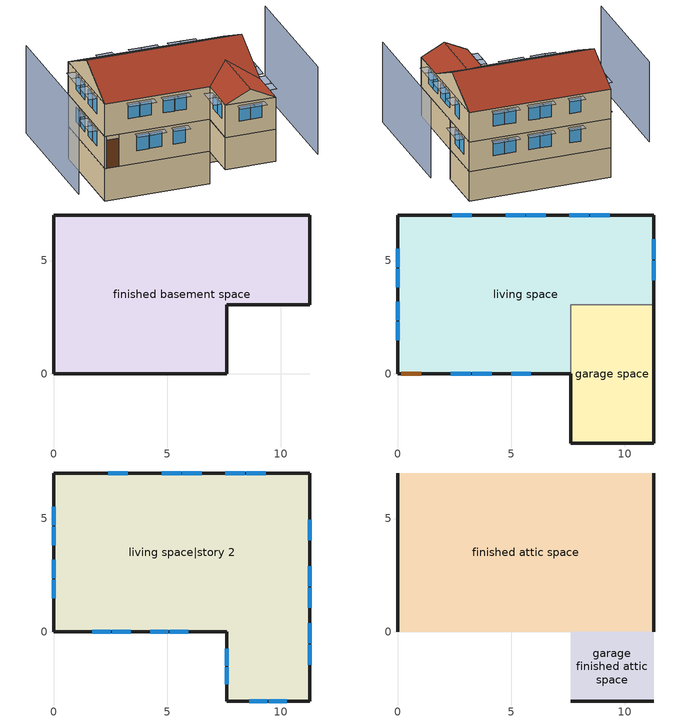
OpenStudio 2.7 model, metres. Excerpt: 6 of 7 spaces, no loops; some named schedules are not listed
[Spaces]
finished basement space
 floor foundation (FloorFndGrndFinB): 0,0 0,7.01 11.28,7.01 11.28,3.05 7.62,3.05 7.62,0 z-2.44
 wall foundation (WallFndGrndFinB): 0,7.01 0,0 7.62,0 7.62,3.05 11.28,3.05 11.28,7.01 0,7.01 z-2.44:0
garage space
 floor foundation (FloorFndGrndUnfinSlab): 7.62,-3.05 7.62,3.05 11.28,3.05 11.28,-3.05 z0
 wall outside (WallExtUninsUnfin): 7.62,0 7.62,-3.05 11.28,-3.05 11.28,3.05 z0:2.44
 wall to living space (WallIntFinInsUnfin Reversed): 11.28,3.05 7.62,3.05 7.62,0 z0:2.44
living space
 floor to finished basement space (FloorFinUninsFin): 0,0 0,7.01 11.28,7.01 11.28,3.05 7.62,3.05 7.62,0 z0
 wall outside (WallExtInsFin): 11.28,3.05 11.28,7.01 0,7.01 0,0 0.13,0 1.05,0 7.62,0 z0:2.44
 window (WindowConstruction): 2.34,0 3.21,0 / 3.27,0 4.14,0 / 5,0 5.86,0 / 9.35,7.01 8.49,7.01 / 8.43,7.01 7.57,7.01 / 6.53,7.01 5.67,7.01 / 5.61,7.01 4.75,7.01 / 3.25,7.01 2.39,7.01 z0.98:2.13; 0,5.52 0,4.7 / 0,4.64 0,3.83 / 0,3.18 0,2.37 / 0,2.31 0,1.49 z1.05:2.13; 11.28,4.12 11.28,5 / 11.28,5.06 11.28,5.94 z0.96:2.13
 door (Door): 0.15,0 1.02,0 z0:2.13
living space|story 2
 floor to garage space (FloorFinInsUnfin): 11.28,3.05 11.28,-3.05 7.62,-3.05 7.62,3.05 z2.44
 floor to living space (FloorFinUninsFin): 11.28,7.01 11.28,3.05 7.62,3.05 7.62,0 0,0 0,7.01 z2.44
 wall outside (WallExtInsFin): 0,7.01 0,0 7.62,0 7.62,-3.05 11.28,-3.05 11.28,7.01 0,7.01 z2.44:4.88
 window (WindowConstruction): 1.7,0 2.51,0 / 2.57,0 3.38,0 / 4.24,0 5.05,0 / 5.11,0 5.92,0 / 0,5.52 0,4.7 / 0,4.64 0,3.83 / 0,3.18 0,2.37 / 0,2.31 0,1.49 z3.49:4.57; 8.62,-3.05 9.42,-3.05 / 9.48,-3.05 10.27,-3.05 z3.51:4.57; 9.35,7.01 8.49,7.01 / 8.43,7.01 7.57,7.01 / 6.53,7.01 5.67,7.01 / 5.61,7.01 4.75,7.01 / 3.25,7.01 2.39,7.01 z3.42:4.57; 7.62,-0.73 7.62,-1.49 / 7.62,-1.55 7.62,-2.31 z3.56:4.57; 11.28,-1.45 11.28,-0.56 / 11.28,-0.5 11.28,0.38 / 11.28,1.07 11.28,1.95 / 11.28,2.01 11.28,2.9 / 11.28,4.05 11.28,4.94 z3.39:4.57
finished attic space
 floor to living space|story 2 (FloorFinUninsFin): 11.28,7.01 11.28,0 0,0 0,7.01 z4.88
 wall outside (WallExtInsFin): 0,3.51,6.63 0,7.01,4.88 0,0,4.88; 11.28,3.51,6.63 11.28,0,4.88 11.28,7.01,4.88
 roof outside (RoofFinInsExt): 0,3.51,6.63 11.28,3.51,6.63 11.28,7.01,4.88 0,7.01,4.88; 0,3.51,6.63 0,0,4.88 7.62,0,4.88 9.45,1.83,5.79 11.28,0,4.88 11.28,3.51,6.63
garage finished attic space
 floor to living space|story 2 (FloorFinUninsFin): 7.62,-3.05 7.62,0 11.28,0 11.28,-3.05 z4.88
 wall outside (WallExtInsFin): 7.62,-3.05,4.88 11.28,-3.05,4.88 9.45,-3.05,5.79
 roof outside (RoofFinInsExt): 7.62,0,4.88 7.62,-3.05,4.88 9.45,-3.05,5.79 9.45,1.83,5.79; 11.28,0,4.88 9.45,1.83,5.79 9.45,-3.05,5.79 11.28,-3.05,4.88
shading: -3.05,7.01 -3.05,-3.05 / 14.33,-3.05 14.33,7.01 z0:6.63; 4.29,0 3.12,0 3.12,-0.61 4.29,-0.61 z2.29; 3.36,0 2.19,0 2.19,-0.61 3.36,-0.61 z2.29; 11.28,5.09 11.28,3.9 11.89,3.9 11.89,5.09 z4.72; 6.02,0 4.84,0 4.84,-0.61 6.02,-0.61 z2.29; 5.2,0 4.09,0 4.09,-0.61 5.2,-0.61 z4.72; 3.53,0 2.42,0 2.42,-0.61 3.53,-0.61 z4.72; 2.66,0 1.55,0 1.55,-0.61 2.66,-0.61 z4.72; 6.07,0 4.96,0 4.96,-0.61 6.07,-0.61 z4.72; 0,3.68 0,4.8 -0.61,4.8 -0.61,3.68 z4.72; 0,3.68 0,4.8 -0.61,4.8 -0.61,3.68 z2.29; 8.34,7.01 9.5,7.01 9.5,7.62 8.34,7.62 z4.72; 9.57,-3.05 8.47,-3.05 8.47,-3.66 9.57,-3.66 z4.72; 10.43,-3.05 9.33,-3.05 9.33,-3.66 10.43,-3.66 z4.72; 8.34,7.01 9.5,7.01 9.5,7.62 8.34,7.62 z2.29; 7.41,7.01 8.58,7.01 8.58,7.62 7.41,7.62 z2.29; 7.62,-2.47 7.62,-1.4 7.01,-1.4 7.01,-2.47 z4.72; 5.52,7.01 6.68,7.01 6.68,7.62 5.52,7.62 z2.29; 11.28,2.1 11.28,0.91 11.89,0.91 11.89,2.1 z4.72; 4.59,7.01 5.76,7.01 5.76,7.62 4.59,7.62 z2.29; 2.24,7.01 3.4,7.01 3.4,7.62 2.24,7.62 z2.29; 7.41,7.01 8.58,7.01 8.58,7.62 7.41,7.62 z4.72; 5.52,7.01 6.68,7.01 6.68,7.62 5.52,7.62 z4.72; 4.59,7.01 5.76,7.01 5.76,7.62 4.59,7.62 z4.72; 11.28,0.53 11.28,-0.66 11.89,-0.66 11.89,0.53 z4.72; 2.24,7.01 3.4,7.01 3.4,7.62 2.24,7.62 z4.72; 0,4.55 0,5.67 -0.61,5.67 -0.61,4.55 z2.29; 0,2.21 0,3.33 -0.61,3.33 -0.61,2.21 z2.29; 0,1.34 0,2.46 -0.61,2.46 -0.61,1.34 z2.29; 7.62,-1.65 7.62,-0.58 7.01,-0.58 7.01,-1.65 z4.72; 0,4.55 0,5.67 -0.61,5.67 -0.61,4.55 z4.72; 0,2.21 0,3.33 -0.61,3.33 -0.61,2.21 z4.72; 0,1.34 0,2.46 -0.61,2.46 -0.61,1.34 z4.72; 11.28,5.15 11.28,3.97 11.89,3.97 11.89,5.15 z2.29; 11.28,6.09 11.28,4.91 11.89,4.91 11.89,6.09 z2.29; 11.28,-0.41 11.28,-1.6 11.89,-1.6 11.89,-0.41 z4.72; 11.28,3.05 11.28,1.86 11.89,1.86 11.89,3.05 z4.72
[Building]
Building 1: North Axis {deg}=22.5; Standards Number of Stories=4; Standards Number of Above Ground Stories=3; Standards Building Type=singlefamilydetached; Standards Number of Living Units=1
[Site]
Denver Intl Ap_CO_USA: Latitude {deg}=39.83; Longitude {deg}=-104.65; Time Zone {hr}=-7; Elevation {m}=1650; Terrain=Suburbs
[ClimateZones]
Climate Zone Institution Name 2=Building America; Climate Zone Document Year 2=0; Climate Zone Value 2=Cold
[Site:WaterMainsTemperature]
Calculation Method=Correlation; Annual Average Outdoor Air Temperature {C}=10.8753; Maximum Difference In Monthly Average Outdoor Air Temperatures {deltaC}=23.1524
[Site:GroundTemperature:Deep]
10.8753, 10.8753, 10.8753, 10.8753, 10.8753, 10.8753, 10.8753, 10.8753, 10.8753, 10.8753, 10.8753, 10.8753
[Material] Roughness=Rough
Name | Thickness {m} | Conductivity {W/m-K} | Density {kg/m3} | Specific Heat {J/kg-K} | Thermal Absorptance | Solar Absorptance | Visible Absorptance
EMPD dummy | 0.001 | 0.1 | 100 | 100 | 0.9 | 0.5 | 0.1
Asphalt Shingles, Medium | 0.009525 | 0.162714 | 1121.4 | 1465.45 | 0.91 | 0.85 | 0.85
RoofSheathing | 0.01905 | 0.115458 | 512.64 | 1214.23
RoofIns | 0.23495 | 0.0475588 | 78.34581 | 1123.46
Drywall 0.5 in. | 0.0127 | 0.160291 | 801 | 837.4 | 0.9 | 0.5 | 0.1
FoundationExtVertIns | 0.051816 | 0.029427 | 32.04 | 1214.23
Concrete 8.0 in.; FootingMaterial | 0.2032 | 1.31141 | 2242.8 | 837.4 | 0.9
Concrete 4.0 in. | 0.1016 | 1.31141 | 2242.8 | 837.4 | 0.9
EMPD residential drywall wall | 0.001 | 0.1 | 800 | 100 | 0.9 | 0.5 | 0.1
FloorIns | 0.1397 | 0.0489548 | 106.365 | 1151.69
Wood Floor | 0.015875 | 0.115458 | 544.68 | 1214.23
Floor Covering | 0.0127 | 0.0433444 | 54.468 | 1339.84 | 0.9 | 0.9
FloorFinStudAndAirFloor | 0.1397 | 0.557395 | 67.691 | 1210.98
EMPD residential carpet | 0.001 | 0.1 | 220 | 100 | 0.9 | 0.5 | 0.1
Vinyl, Light | 0.009525 | 0.089435 | 177.822 | 1046.75 | 0.9 | 0.3 | 0.3
WallSheathing | 0.0127 | 0.115458 | 512.64 | 1214.23
WallStudAndCavity | 0.0889 | 0.054245 | 162.403 | 1178.92
WallStudAndCavity 1 | 0.0889 | 0.0548529 | 162.403 | 1178.92
WallStudAndCavity 2 | 0.0889 | 0.393744 | 83.0341 | 1211.67
WallStudAndCavity 3 | 0.0889 | 0.397942 | 83.0341 | 1211.67
residential furniture material garage space | 0.1524 | 0.115458 | 640.8 | 1214.23 | 0.9 | 0.6 | 0.1
EMPD residential wood trim | 0.001 | 0.1 | 512 | 100 | 0.9 | 0.5 | 0.1
EMPD residential furniture | 0.001 | 0.1 | 500 | 100 | 0.9 | 0.5 | 0.1
DoorMaterial | 0.04445 | 0.0612267 | 512.64 | 1214.23
[MaterialProperty:MoisturePenetrationDepth:Settings]
Name | Material | Water Vapor Diffusion Resistance Factor | Moisture Equation Coefficient a | Moisture Equation Coefficient b | Moisture Equation Coefficient c | Moisture Equation Coefficient d | Surface Layer Penetration Depth {m} | Deep Layer Penetration Depth {m} | Coating Layer Thickness {m} | Coating Layer Water Vapor Diffusion Resistance Factor
 | EMPD dummy | 500 | 0.0069 | 0.9066 | 0.0404 | 22.1121 | 0.1 | 0 | 0 | 0
 | EMPD residential drywall wall | 9.14 | 0.0069 | 0.9066 | 0.0404 | 22.1121 | 0.01886 | 0.08642 | 0.005 | 140
 | EMPD residential carpet | 0.5 | 0.019 | 1 | 0 | 1 | 0.0341 | 0.156 | 0 | 0
 | EMPD residential wood trim | 320 | 0.15 | 8.51 | 0.167 | 0.965 | 0.00079 | 0.0036 | 0.005 | 140
 | EMPD residential furniture | 6 | 0.02 | 1 | 0 | 1 |  |  | 0 | 0
[Construction]
EMPD dummy; EMPD dummy 1: EMPD dummy
RoofFinInsExt: Asphalt Shingles, Medium, RoofSheathing, RoofIns, Drywall 0.5 in.
WallFndGrndFinB: Concrete 8.0 in., Drywall 0.5 in.
FloorFndGrndFinB; FloorFndGrndUnfinSlab: Concrete 4.0 in.
FootingConstruction: FootingMaterial
FloorFinInsUnfin: FloorIns, RoofSheathing, Wood Floor, Floor Covering
FloorFinUninsFin: Drywall 0.5 in., FloorFinStudAndAirFloor, RoofSheathing, Wood Floor, Floor Covering
EMPD residential drywall roofceiling; EMPD residential drywall wall 1: EMPD residential drywall wall
EMPD residential carpet: EMPD residential carpet
WallExtInsFin: Vinyl, Light, WallSheathing, WallStudAndCavity, Drywall 0.5 in.
WallIntFinInsUnfin Reversed: WallStudAndCavity 1, WallSheathing
WallExtUninsUnfin: Vinyl, Light, WallSheathing, WallStudAndCavity 2
WallIntFinUninsFin: WallStudAndCavity 3, Drywall 0.5 in.
residential furniture construction garage space; residential furniture construction living space; residential furniture construction living space|story 2; residential furniture construction finished attic space; residential furniture construction finished basement space; residential furniture construction garage finished attic space: residential furniture material garage space
EMPD residential wood trim: EMPD residential wood trim
EMPD residential furniture: EMPD residential furniture
WindowConstruction: WindowMaterial
Door: DoorMaterial
[WindowMaterial:Shade]
CoolingShade: Solar Transmittance=0.999; Solar Reflectance=0.00099; Visible Transmittance=0.999; Visible Reflectance=0.00099; Thermal Hemispherical Emissivity=1e-005; Thermal Transmittance=0.999; Thickness {m}=0.0001; Conductivity {W/m-K}=10000; Shade to Glass Distance {m}=0.001; Top Opening Multiplier=0; Bottom Opening Multiplier=0; Left-Side Opening Multiplier=0; Right-Side Opening Multiplier=0; Airflow Permeability=0
[WindowMaterial:SimpleGlazingSystem]
WindowMaterial: U-Factor {W/m2-K}=2.10086; Solar Heat Gain Coefficient=0.21
[ThermalZone] Use Ideal Air Loads=No
living zone: Thermostat=living zone temperature setpoint
garage zone: 
finished basement zone: Thermostat=finished basement zone temperature setpoint
res ds_1 ret air zone: Volume {m3}=6.86783
[Space]
Name | Space Type | Thermal Zone | Building Unit
garage space | Space Type 1 | garage zone
living space; living space|story 2; finished attic space; garage finished attic space | Space Type 2 | living zone | unit 1
finished basement space | Space Type 3 | finished basement zone | unit 1
res ds_1 ret air space |  | res ds_1 ret air zone
[SpaceType]
Name | Standards Space Type
Space Type 1 | garage
Space Type 2 | living
Space Type 3 | finished basement
[BuildingUnit]
unit 1: Building Unit Type=Residential
[People:Definition] Number of People Calculation Method=People; Fraction Radiant=0.319734; Sensible Heat Fraction=0.573; Carbon Dioxide Generation Rate {m3/s-W}=0; Enable ASHRAE 55 Comfort Warnings=No; Mean Radiant Temperature Calculation Type=ZoneAveraged
Name | Number of People {people}
residential occupants|living space; residential occupants|finished basement space | 0.566933
residential occupants|finished attic space | 0.66
residential occupants|garage finished attic space | 0.093067
residential occupants|living space|story 2 | 0.753067
[People] Number of People Schedule=residential occupants schedule; Activity Level Schedule=Schedule Ruleset 1; Multiplier=1
Name | People Definition | Space or SpaceType
residential occupants|living space | residential occupants|living space | living space
residential occupants|finished attic space | residential occupants|finished attic space | finished attic space
residential occupants|garage finished attic space | residential occupants|garage finished attic space | garage finished attic space
residential occupants|finished basement space | residential occupants|finished basement space | finished basement space
residential occupants|living space|story 2 | residential occupants|living space|story 2 | living space|story 2
[InternalMass:Definition] Design Level Calculation Method=SurfaceArea
Name | Construction | Surface Area {m2}
EMPD dummy garage space | EMPD dummy | 22.2967
EMPD residential drywall roofceiling living space; EMPD residential drywall roofceiling finished basement space | EMPD residential drywall roofceiling | 135.824
EMPD residential drywall roofceiling living space|story 2 | EMPD residential drywall roofceiling | 180.418
EMPD residential drywall roofceiling finished attic space | EMPD residential drywall roofceiling | 163.714
EMPD residential drywall roofceiling garage finished attic space | EMPD residential drywall roofceiling | 27.3519
EMPD residential carpet living space; EMPD residential carpet finished basement space | EMPD residential carpet | 54.3297
EMPD residential carpet living space|story 2 | EMPD residential carpet | 72.1671
EMPD residential carpet finished attic space | EMPD residential carpet | 63.2484
EMPD residential carpet garage finished attic space | EMPD residential carpet | 8.91869
residential partition wall mass living space; residential partition wall mass finished basement space | WallIntFinUninsFin | 67.9121
residential partition wall mass living space|story 2 | WallIntFinUninsFin | 90.2089
residential partition wall mass finished attic space | WallIntFinUninsFin | 79.0605
residential partition wall mass garage finished attic space | WallIntFinUninsFin | 11.1484
residential furniture mass garage space | residential furniture construction garage space | 2.22967
residential furniture mass living space | residential furniture construction living space | 27.1648
residential furniture mass living space|story 2 | residential furniture construction living space|story 2 | 36.0835
residential furniture mass finished attic space | residential furniture construction finished attic space | 31.6242
residential furniture mass finished basement space | residential furniture construction finished basement space | 27.1648
residential furniture mass garage finished attic space | residential furniture construction garage finished attic space | 4.45935
EMPD residential drywall wall living space | EMPD residential drywall wall 1 | 140.748
EMPD residential drywall wall living space|story 2 | EMPD residential drywall wall 1 | 194.26
EMPD residential drywall wall finished attic space | EMPD residential drywall wall 1 | 91.3469
EMPD residential drywall wall finished basement space | EMPD residential drywall wall 1 | 157.099
EMPD residential drywall wall garage finished attic space | EMPD residential drywall wall 1 | 12.8206
EMPD residential wood trim living space; EMPD residential wood trim finished basement space | EMPD residential wood trim | 21.0528
EMPD residential wood trim living space|story 2 | EMPD residential wood trim | 27.9647
EMPD residential wood trim finished attic space | EMPD residential wood trim | 24.5088
EMPD residential wood trim garage finished attic space | EMPD residential wood trim | 3.45599
EMPD residential furniture living space; EMPD residential furniture finished basement space | EMPD residential furniture | 50.9341
EMPD residential furniture living space|story 2 | EMPD residential furniture | 67.6566
EMPD residential furniture finished attic space | EMPD residential furniture | 59.2954
EMPD residential furniture garage finished attic space | EMPD residential furniture | 8.36127
EMPD dummy res ds_1 ret air space | EMPD dummy 1 | 1
[InternalMass] Multiplier=1
Name | Internal Mass Definition | Space or SpaceType
EMPD dummy garage space | EMPD dummy garage space | garage space
EMPD residential drywall roofceiling living space | EMPD residential drywall roofceiling living space | living space
EMPD residential drywall roofceiling living space|story 2 | EMPD residential drywall roofceiling living space|story 2 | living space|story 2
EMPD residential drywall roofceiling finished attic space | EMPD residential drywall roofceiling finished attic space | finished attic space
EMPD residential drywall roofceiling finished basement space | EMPD residential drywall roofceiling finished basement space | finished basement space
EMPD residential drywall roofceiling garage finished attic space | EMPD residential drywall roofceiling garage finished attic space | garage finished attic space
EMPD residential carpet living space | EMPD residential carpet living space | living space
EMPD residential carpet living space|story 2 | EMPD residential carpet living space|story 2 | living space|story 2
EMPD residential carpet finished attic space | EMPD residential carpet finished attic space | finished attic space
EMPD residential carpet finished basement space | EMPD residential carpet finished basement space | finished basement space
EMPD residential carpet garage finished attic space | EMPD residential carpet garage finished attic space | garage finished attic space
residential partition wall mass living space | residential partition wall mass living space | living space
residential partition wall mass living space|story 2 | residential partition wall mass living space|story 2 | living space|story 2
residential partition wall mass finished attic space | residential partition wall mass finished attic space | finished attic space
residential partition wall mass finished basement space | residential partition wall mass finished basement space | finished basement space
residential partition wall mass garage finished attic space | residential partition wall mass garage finished attic space | garage finished attic space
residential furniture mass garage space | residential furniture mass garage space | garage space
residential furniture mass living space | residential furniture mass living space | living space
residential furniture mass living space|story 2 | residential furniture mass living space|story 2 | living space|story 2
residential furniture mass finished attic space | residential furniture mass finished attic space | finished attic space
residential furniture mass finished basement space | residential furniture mass finished basement space | finished basement space
residential furniture mass garage finished attic space | residential furniture mass garage finished attic space | garage finished attic space
EMPD residential drywall wall living space | EMPD residential drywall wall living space | living space
EMPD residential drywall wall living space|story 2 | EMPD residential drywall wall living space|story 2 | living space|story 2
EMPD residential drywall wall finished attic space | EMPD residential drywall wall finished attic space | finished attic space
EMPD residential drywall wall finished basement space | EMPD residential drywall wall finished basement space | finished basement space
EMPD residential drywall wall garage finished attic space | EMPD residential drywall wall garage finished attic space | garage finished attic space
EMPD residential wood trim living space | EMPD residential wood trim living space | living space
EMPD residential wood trim living space|story 2 | EMPD residential wood trim living space|story 2 | living space|story 2
EMPD residential wood trim finished attic space | EMPD residential wood trim finished attic space | finished attic space
EMPD residential wood trim finished basement space | EMPD residential wood trim finished basement space | finished basement space
EMPD residential wood trim garage finished attic space | EMPD residential wood trim garage finished attic space | garage finished attic space
EMPD residential furniture living space | EMPD residential furniture living space | living space
EMPD residential furniture living space|story 2 | EMPD residential furniture living space|story 2 | living space|story 2
EMPD residential furniture finished attic space | EMPD residential furniture finished attic space | finished attic space
EMPD residential furniture finished basement space | EMPD residential furniture finished basement space | finished basement space
EMPD residential furniture garage finished attic space | EMPD residential furniture garage finished attic space | garage finished attic space
EMPD dummy res ds_1 ret air space | EMPD dummy res ds_1 ret air space | res ds_1 ret air space
[Foundation:Kiva] Wall Height Above Grade {m}=0.2032; Wall Depth Below Slab {m}=0.2032
Name | Exterior Vertical Insulation Material | Exterior Vertical Insulation Depth {m} | Footing Wall Construction
Foundation Kiva 1 | FoundationExtVertIns | 2.4384
Foundation Kiva 2 |  |  | FootingConstruction
[Foundation:Kiva:Settings]
Soil Conductivity {W/m-K}=1.731; Soil Density {kg/m3}=1842.3; Soil Specific Heat {J/kg-K}=418.7; Ground Solar Absorptivity=0.9; Ground Thermal Absorptivity=0.9; Ground Surface Roughness {m}=0.03; Far-Field Width {m}=40; Deep-Ground Boundary Condition=ZeroFlux; Deep-Ground Depth {m}=40; Minimum Cell Dimension {m}=0.02; Maximum Cell Growth Coefficient=1.5; Simulation Timestep=Hourly
[SurfaceProperty:ExposedFoundationPerimeter] Exposed Perimeter Calculation Method=TotalExposedPerimeter
Name | Total Exposed Perimeter {m}
Surface 28 | 29.8704
Surface 1 | 12.8016
[ShadingControl]
WindowShadingControl: Shading Type=InteriorShade; Shading Device Material=CoolingShade; Shading Control Type=OnIfScheduleAllows; Schedule=Window shading schedule; Shading Control Is Scheduled=Yes
[WaterUse:Equipment:Definition]
Name | Peak Flow Rate {m3/s} | Target Temperature Schedule
residential shower | 0.000274695 | residential shower temperature schedule
residential sink | 0.000212399 | residential sink temperature schedule
residential bath | 0.000429619 | residential bath temperature schedule
residential shower dist=0.0 | 0 | residential shower temperature schedule
residential sink dist=0.0 | 0 | residential sink temperature schedule
residential bath dist=0.0 | 0 | residential bath temperature schedule
residential dishwasher | 6.66818e-05 | residential dishwasher temperature schedule
residential clothes washer | 0.000697118 | residential clothes washer temperature schedule
[WaterUse:Equipment] Space=living space
Name | Water Use Equipment Definition | Flow Rate Fraction Schedule
residential shower | residential shower | residential shower schedule
residential sink | residential sink | residential sink schedule
residential bath | residential bath | residential bath schedule
residential shower dist=0.0 | residential shower dist=0.0 | residential shower schedule
residential sink dist=0.0 | residential sink dist=0.0 | residential sink schedule
residential bath dist=0.0 | residential bath dist=0.0 | residential bath schedule
residential dishwasher | residential dishwasher | residential dishwasher schedule
residential clothes washer | residential clothes washer | residential clothes washer schedule
[OtherEquipment:Definition] Design Level Calculation Method=EquipmentLevel
Name | Design Level {W} | Fraction Latent | Fraction Radiant | Fraction Lost
residential shower | 7899.46 | 0.487197 | 0 | 0
residential sink | 2132.88 | 0.312222 | 0 | 0
residential bath | 6337.27 | 0 | 0 | 0
residential hot water distribution | 99.0622 | 0 | 0 | 0
residential range gas | 375.952 | 0.2 | 0.18 | 0.5
residential clothes dryer gas | 195712 | 0.05 | 0.06 | 0.85
res ds_1 sup s lk to lv equip; res ds_1 sup lat lk to lv equip; res ds_1 sup d cn to lv equip; res ds_1 sup d cn to ah equip; res ds_1 ret d cn to pl equip; res ds_1 ret d cn to ah equip; res ds_1 sup s lk to ah equip; res ds_1 sup lat lk to ah equip; res ds_1 ret s lk equip; res ds_1 ret lat lk equip | 0
[OtherEquipment]
Name | Other Equipment Definition | Space or SpaceType | Schedule | Fuel Type
residential shower | residential shower | living space | residential shower schedule
residential sink | residential sink | living space | residential sink schedule
residential bath | residential bath | living space | residential bath schedule
residential hot water distribution | residential hot water distribution | living space | residential hot water distribution schedule
residential range gas | residential range gas | living space | residential range gas|false schedule | NaturalGas
residential clothes dryer gas | residential clothes dryer gas | living space | residential clothes dryer gas schedule | NaturalGas
res ds_1 sup s lk to lv equip | res ds_1 sup s lk to lv equip | living space | Always On Discrete | None
res ds_1 sup lat lk to lv equip | res ds_1 sup lat lk to lv equip | living space | Always On Discrete | None
res ds_1 sup d cn to lv equip | res ds_1 sup d cn to lv equip | living space | Always On Discrete | None
res ds_1 sup d cn to ah equip | res ds_1 sup d cn to ah equip | garage space | Always On Discrete | None
res ds_1 ret d cn to pl equip | res ds_1 ret d cn to pl equip | res ds_1 ret air space | Always On Discrete | None
res ds_1 ret d cn to ah equip | res ds_1 ret d cn to ah equip | garage space | Always On Discrete | None
res ds_1 sup s lk to ah equip | res ds_1 sup s lk to ah equip | garage space | Always On Discrete | None
res ds_1 sup lat lk to ah equip | res ds_1 sup lat lk to ah equip | garage space | Always On Discrete | None
res ds_1 ret s lk equip | res ds_1 ret s lk equip | res ds_1 ret air space | Always On Discrete | None
res ds_1 ret lat lk equip | res ds_1 ret lat lk equip | res ds_1 ret air space | Always On Discrete | None
[ThermostatSetpoint:DualSetpoint] Heating Setpoint Temperature Schedule=residential heating setpoint; Cooling Setpoint Temperature Schedule=residential cooling setpoint
living zone temperature setpoint; finished basement zone temperature setpoint
[ElectricEquipment:Definition] Design Level Calculation Method=EquipmentLevel
Name | Design Level {W} | Fraction Latent | Fraction Radiant | Fraction Lost
residential ceiling fan non benchmark equip | 0 | 0 | 0.558 | 0.07
residential ceiling fan benchmark|living space; residential ceiling fan benchmark|finished basement space | 11.2499 | 0 | 0.558 | 0.07
residential ceiling fan benchmark|finished attic space | 13.0966 | 0 | 0.558 | 0.07
residential ceiling fan benchmark|garage finished attic space | 1.84676 | 0 | 0.558 | 0.07
residential ceiling fan benchmark|living space|story 2 | 14.9434 | 0 | 0.558 | 0.07
residential refrigerator | 65.0889 | 0 | 0 | 0
residential range electric | 35.9069 | 0.3 | 0.24 | 0.3
residential dishwasher | 8743.86 | 0.15 | 0.36 | 0.25
residential clothes washer | 7800.9 | 0 | 0.48 | 0.2
residential clothes dryer electric | 14731 | 0 | 0.6 | 0
residential misc plug loads|living space; residential misc plug loads|finished basement space | 101.875 | 0.021 | 0.558 | 0.049
residential misc plug loads|finished attic space | 118.599 | 0.021 | 0.558 | 0.049
residential misc plug loads|garage finished attic space | 16.7237 | 0.021 | 0.558 | 0.049
residential misc plug loads|living space|story 2 | 135.323 | 0.021 | 0.558 | 0.049
res infil_1 house fan; res infil_1 range fan; res infil_1 bath fan | 0 | 0 | 0 | 1
[ElectricEquipment]
Name | Electric Equipment Definition | Space or SpaceType | Schedule
residential ceiling fan non benchmark equip | residential ceiling fan non benchmark equip | living space | residential ceiling fan master
residential ceiling fan benchmark|living space | residential ceiling fan benchmark|living space | living space | residential ceiling fan benchmark|living space schedule
residential ceiling fan benchmark|finished attic space | residential ceiling fan benchmark|finished attic space | finished attic space | residential ceiling fan benchmark|living space schedule
residential ceiling fan benchmark|garage finished attic space | residential ceiling fan benchmark|garage finished attic space | garage finished attic space | residential ceiling fan benchmark|living space schedule
residential ceiling fan benchmark|finished basement space | residential ceiling fan benchmark|finished basement space | finished basement space | residential ceiling fan benchmark|living space schedule
residential ceiling fan benchmark|living space|story 2 | residential ceiling fan benchmark|living space|story 2 | living space|story 2 | residential ceiling fan benchmark|living space schedule
residential refrigerator | residential refrigerator | living space | residential refrigerator schedule
residential range electric | residential range electric | living space | residential range gas|false schedule
residential dishwasher | residential dishwasher | living space | residential dishwasher schedule
residential clothes washer | residential clothes washer | living space | residential clothes washer schedule
residential clothes dryer electric | residential clothes dryer electric | living space | residential clothes dryer gas schedule
residential misc plug loads|living space | residential misc plug loads|living space | living space | residential misc plug loads schedule
residential misc plug loads|finished attic space | residential misc plug loads|finished attic space | finished attic space | residential misc plug loads schedule
residential misc plug loads|garage finished attic space | residential misc plug loads|garage finished attic space | garage finished attic space | residential misc plug loads schedule
residential misc plug loads|finished basement space | residential misc plug loads|finished basement space | finished basement space | residential misc plug loads schedule
residential misc plug loads|living space|story 2 | residential misc plug loads|living space|story 2 | living space|story 2 | residential misc plug loads schedule
res infil_1 house fan | res infil_1 house fan | living space | Always On Discrete
res infil_1 range fan | res infil_1 range fan | living space | Always On Discrete
res infil_1 bath fan | res infil_1 bath fan | living space | Always On Discrete
[Lights:Definition] Design Level Calculation Method=LightingLevel; Fraction Radiant=0.6; Fraction Visible=0.2; Return Air Fraction=0
Name | Lighting Level {W}
residential lighting living space; residential lighting finished basement space | 140.96
residential lighting finished attic space | 164.1
residential lighting garage finished attic space | 23.1398
residential lighting living space|story 2 | 187.24
residential lighting garage space | 8.19381
[Lights] Schedule=residential lighting schedule; Fraction Replaceable=1
Name | Lights Definition | Space or SpaceType
residential lighting living space | residential lighting living space | living space
residential lighting finished attic space | residential lighting finished attic space | finished attic space
residential lighting garage finished attic space | residential lighting garage finished attic space | garage finished attic space
residential lighting finished basement space | residential lighting finished basement space | finished basement space
residential lighting living space|story 2 | residential lighting living space|story 2 | living space|story 2
residential lighting garage space | residential lighting garage space | garage space
[Exterior:Lights:Definition]
residential lighting exterior: Design Level {W}=148.688
[Exterior:Lights]
residential lighting exterior: Exterior Lights Definition=residential lighting exterior; Schedule=residential lighting schedule
[SpaceInfiltration:EffectiveLeakageArea]
res infil|garage space: Space or SpaceType=garage space; Schedule=Always On Discrete; Effective Air Leakage Area {cm2}=75.4291; Stack Coefficient=0.000129067; Wind Coefficient=4.38083e-05
[SpaceInfiltration:DesignFlowRate] Space or SpaceType=living space; Schedule=Always On Discrete; Design Flow Rate Calculation Method=Flow/Space; Design Flow Rate {m3/s}=0
res nv_1 flow; res infil_1 flow
[ZoneMixing] Schedule=Always On Continuous; Design Flow Rate Calculation Method=Flow/Zone; Design Flow Rate {m3/s}=0
Name | Zone | Source Zone
res ds_1 ah to liv mix | living zone | garage zone
res ds_1 liv to ah mix | garage zone | living zone
[Schedule:Ruleset]
Name | Default Day Schedule
residential occupants schedule | Schedule Day 1
Schedule Ruleset 1 | Schedule Day 2
Window shading schedule | Schedule Day 3
residential shower schedule | Schedule Day 4
residential sink schedule | Schedule Day 5
residential bath schedule | Schedule Day 6
residential hot water distribution schedule | Schedule Day 7
residential heating setpoint | Schedule Day 9
residential cooling setpoint | Schedule Day 10
residential ceiling fan benchmark|living space schedule | Schedule Day 13
residential refrigerator schedule | Schedule Day 14
residential range gas|false schedule | Schedule Day 15
residential dishwasher schedule | Schedule Day 16
residential clothes washer schedule | Schedule Day 17
residential clothes dryer gas schedule | Schedule Day 18
residential lighting schedule | Schedule Day 19
residential misc plug loads schedule | Schedule Day 20
[Schedule:Day]
Schedule Day 1; Schedule Day 3; Schedule Day 4; Schedule Day 5; Schedule Day 6; Schedule Day 7: 24, 0, 0
Schedule Day 2: 24, 0, 112.539
[Schedule:Rule] Apply Sunday=Yes; Apply Monday=Yes; Apply Tuesday=Yes; Apply Wednesday=Yes; Apply Thursday=Yes; Apply Friday=Yes; Apply Saturday=Yes
Name | Schedule Ruleset | Rule Order | Day Schedule | Date Specification Type | Start Month | Start Day | End Month | End Day | Specific Month 1 | Specific Day 1 | Specific Month 2 | Specific Day 2 | Specific Month 3 | Specific Day 3 | Specific Month 4 | Specific Day 4 | Specific Month 5 | Specific Day 5 | Specific Month 6 | Specific Day 6 | Specific Month 7 | Specific Day 7 | Specific Month 8 | Specific Day 8 | Specific Month 9 | Specific Day 9 | Specific Month 10 | Specific Day 10 | Specific Month 11 | Specific Day 11 | Specific Month 12 | Specific Day 12 | Specific Month 13 | Specific Day 13 | Specific Month 14 | Specific Day 14 | Specific Month 15 | Specific Day 15 | Specific Month 16 | Specific Day 16 | Specific Month 17 | Specific Day 17 | Specific Month 18 | Specific Day 18 | Specific Month 19 | Specific Day 19 | Specific Month 20 | Specific Day 20 | Specific Month 21 | Specific Day 21 | Specific Month 22 | Specific Day 22 | Specific Month 23 | Specific Day 23 | Specific Month 24 | Specific Day 24 | Specific Month 25 | Specific Day 25 | Specific Month 26 | Specific Day 26 | Specific Month 27 | Specific Day 27 | Specific Month 28 | Specific Day 28 | Specific Month 29 | Specific Day 29 | Specific Month 30 | Specific Day 30 | Specific Month 31 | Specific Day 31 | Specific Month 32 | Specific Day 32 | Specific Month 33 | Specific Day 33 | Specific Month 34 | Specific Day 34 | Specific Month 35 | Specific Day 35 | Specific Month 36 | Specific Day 36 | Specific Month 37 | Specific Day 37 | Specific Month 38 | Specific Day 38 | Specific Month 39 | Specific Day 39 | Specific Month 40 | Specific Day 40 | Specific Month 41 | Specific Day 41 | Specific Month 42 | Specific Day 42 | Specific Month 43 | Specific Day 43 | Specific Month 44 | Specific Day 44 | Specific Month 45 | Specific Day 45 | Specific Month 46 | Specific Day 46 | Specific Month 47 | Specific Day 47 | Specific Month 48 | Specific Day 48 | Specific Month 49 | Specific Day 49 | Specific Month 50 | Specific Day 50 | Specific Month 51 | Specific Day 51 | Specific Month 52 | Specific Day 52 | Specific Month 53 | Specific Day 53
residential occupants schedule allday ruleset1 | residential occupants schedule | 11 | residential occupants schedule allday1 | DateRange | 1 | 1 | 1 | 31
residential occupants schedule allday ruleset2 | residential occupants schedule | 10 | residential occupants schedule allday2 | DateRange | 2 | 1 | 2 | 28
residential occupants schedule allday ruleset3 | residential occupants schedule | 9 | residential occupants schedule allday3 | DateRange | 3 | 1 | 3 | 31
residential occupants schedule allday ruleset4 | residential occupants schedule | 8 | residential occupants schedule allday4 | DateRange | 4 | 1 | 4 | 30
residential occupants schedule allday ruleset5 | residential occupants schedule | 7 | residential occupants schedule allday5 | DateRange | 5 | 1 | 5 | 31
residential occupants schedule allday ruleset6 | residential occupants schedule | 6 | residential occupants schedule allday6 | DateRange | 6 | 1 | 6 | 30
residential occupants schedule allday ruleset7 | residential occupants schedule | 5 | residential occupants schedule allday7 | DateRange | 7 | 1 | 7 | 31
residential occupants schedule allday ruleset8 | residential occupants schedule | 4 | residential occupants schedule allday8 | DateRange | 8 | 1 | 8 | 31
residential occupants schedule allday ruleset9 | residential occupants schedule | 3 | residential occupants schedule allday9 | DateRange | 9 | 1 | 9 | 30
residential occupants schedule allday ruleset10 | residential occupants schedule | 2 | residential occupants schedule allday10 | DateRange | 10 | 1 | 10 | 31
residential occupants schedule allday ruleset11 | residential occupants schedule | 1 | residential occupants schedule allday11 | DateRange | 11 | 1 | 11 | 30
residential occupants schedule allday ruleset12 | residential occupants schedule | 0 | residential occupants schedule allday12 | DateRange | 12 | 1 | 12 | 31
Window shading schedule allday ruleset1 | Window shading schedule | 11 | Window shading schedule allday1 | DateRange | 1 | 1 | 1 | 31
Window shading schedule allday ruleset2 | Window shading schedule | 10 | Window shading schedule allday2 | DateRange | 2 | 1 | 2 | 28
Window shading schedule allday ruleset3 | Window shading schedule | 9 | Window shading schedule allday3 | DateRange | 3 | 1 | 3 | 31
Window shading schedule allday ruleset4 | Window shading schedule | 8 | Window shading schedule allday4 | DateRange | 4 | 1 | 4 | 30
Window shading schedule allday ruleset5 | Window shading schedule | 7 | Window shading schedule allday5 | DateRange | 5 | 1 | 5 | 31
Window shading schedule allday ruleset6 | Window shading schedule | 6 | Window shading schedule allday6 | DateRange | 6 | 1 | 6 | 30
Window shading schedule allday ruleset7 | Window shading schedule | 5 | Window shading schedule allday7 | DateRange | 7 | 1 | 7 | 31
Window shading schedule allday ruleset8 | Window shading schedule | 4 | Window shading schedule allday8 | DateRange | 8 | 1 | 8 | 31
Window shading schedule allday ruleset9 | Window shading schedule | 3 | Window shading schedule allday9 | DateRange | 9 | 1 | 9 | 30
Window shading schedule allday ruleset10 | Window shading schedule | 2 | Window shading schedule allday10 | DateRange | 10 | 1 | 10 | 31
Window shading schedule allday ruleset11 | Window shading schedule | 1 | Window shading schedule allday11 | DateRange | 11 | 1 | 11 | 30
Window shading schedule allday ruleset12 | Window shading schedule | 0 | Window shading schedule allday12 | DateRange | 12 | 1 | 12 | 31
residential shower schedule allday ruleset1 | residential shower schedule | 6 | residential shower schedule allday1 | SpecificDates |  |  |  |  | 1 | 1 | 1 | 8 | 1 | 15 | 1 | 22 | 1 | 29 | 2 | 5 | 2 | 12 | 2 | 19 | 2 | 26 | 3 | 5 | 3 | 12 | 3 | 19 | 3 | 26 | 4 | 2 | 4 | 9 | 4 | 16 | 4 | 23 | 4 | 30 | 5 | 7 | 5 | 14 | 5 | 21 | 5 | 28 | 6 | 4 | 6 | 11 | 6 | 18 | 6 | 25 | 7 | 2 | 7 | 9 | 7 | 16 | 7 | 23 | 7 | 30 | 8 | 6 | 8 | 13 | 8 | 20 | 8 | 27 | 9 | 3 | 9 | 10 | 9 | 17 | 9 | 24 | 10 | 1 | 10 | 8 | 10 | 15 | 10 | 22 | 10 | 29 | 11 | 5 | 11 | 12 | 11 | 19 | 11 | 26 | 12 | 3 | 12 | 10 | 12 | 17 | 12 | 24 | 12 | 31
residential shower schedule allday ruleset2 | residential shower schedule | 5 | residential shower schedule allday2 | SpecificDates |  |  |  |  | 1 | 2 | 1 | 9 | 1 | 16 | 1 | 23 | 1 | 30 | 2 | 6 | 2 | 13 | 2 | 20 | 2 | 27 | 3 | 6 | 3 | 13 | 3 | 20 | 3 | 27 | 4 | 3 | 4 | 10 | 4 | 17 | 4 | 24 | 5 | 1 | 5 | 8 | 5 | 15 | 5 | 22 | 5 | 29 | 6 | 5 | 6 | 12 | 6 | 19 | 6 | 26 | 7 | 3 | 7 | 10 | 7 | 17 | 7 | 24 | 7 | 31 | 8 | 7 | 8 | 14 | 8 | 21 | 8 | 28 | 9 | 4 | 9 | 11 | 9 | 18 | 9 | 25 | 10 | 2 | 10 | 9 | 10 | 16 | 10 | 23 | 10 | 30 | 11 | 6 | 11 | 13 | 11 | 20 | 11 | 27 | 12 | 4 | 12 | 11 | 12 | 18 | 12 | 25
residential shower schedule allday ruleset3 | residential shower schedule | 4 | residential shower schedule allday3 | SpecificDates |  |  |  |  | 1 | 3 | 1 | 10 | 1 | 17 | 1 | 24 | 1 | 31 | 2 | 7 | 2 | 14 | 2 | 21 | 2 | 28 | 3 | 7 | 3 | 14 | 3 | 21 | 3 | 28 | 4 | 4 | 4 | 11 | 4 | 18 | 4 | 25 | 5 | 2 | 5 | 9 | 5 | 16 | 5 | 23 | 5 | 30 | 6 | 6 | 6 | 13 | 6 | 20 | 6 | 27 | 7 | 4 | 7 | 11 | 7 | 18 | 7 | 25 | 8 | 1 | 8 | 8 | 8 | 15 | 8 | 22 | 8 | 29 | 9 | 5 | 9 | 12 | 9 | 19 | 9 | 26 | 10 | 3 | 10 | 10 | 10 | 17 | 10 | 24 | 10 | 31 | 11 | 7 | 11 | 14 | 11 | 21 | 11 | 28 | 12 | 5 | 12 | 12 | 12 | 19 | 12 | 26
residential shower schedule allday ruleset4 | residential shower schedule | 3 | residential shower schedule allday4 | SpecificDates |  |  |  |  | 1 | 4 | 1 | 11 | 1 | 18 | 1 | 25 | 2 | 1 | 2 | 8 | 2 | 15 | 2 | 22 | 3 | 1 | 3 | 8 | 3 | 15 | 3 | 22 | 3 | 29 | 4 | 5 | 4 | 12 | 4 | 19 | 4 | 26 | 5 | 3 | 5 | 10 | 5 | 17 | 5 | 24 | 5 | 31 | 6 | 7 | 6 | 14 | 6 | 21 | 6 | 28 | 7 | 5 | 7 | 12 | 7 | 19 | 7 | 26 | 8 | 2 | 8 | 9 | 8 | 16 | 8 | 23 | 8 | 30 | 9 | 6 | 9 | 13 | 9 | 20 | 9 | 27 | 10 | 4 | 10 | 11 | 10 | 18 | 10 | 25 | 11 | 1 | 11 | 8 | 11 | 15 | 11 | 22 | 11 | 29 | 12 | 6 | 12 | 13 | 12 | 20 | 12 | 27
residential shower schedule allday ruleset5 | residential shower schedule | 2 | residential shower schedule allday5 | SpecificDates |  |  |  |  | 1 | 5 | 1 | 12 | 1 | 19 | 1 | 26 | 2 | 2 | 2 | 9 | 2 | 16 | 2 | 23 | 3 | 2 | 3 | 9 | 3 | 16 | 3 | 23 | 3 | 30 | 4 | 6 | 4 | 13 | 4 | 20 | 4 | 27 | 5 | 4 | 5 | 11 | 5 | 18 | 5 | 25 | 6 | 1 | 6 | 8 | 6 | 15 | 6 | 22 | 6 | 29 | 7 | 6 | 7 | 13 | 7 | 20 | 7 | 27 | 8 | 3 | 8 | 10 | 8 | 17 | 8 | 24 | 8 | 31 | 9 | 7 | 9 | 14 | 9 | 21 | 9 | 28 | 10 | 5 | 10 | 12 | 10 | 19 | 10 | 26 | 11 | 2 | 11 | 9 | 11 | 16 | 11 | 23 | 11 | 30 | 12 | 7 | 12 | 14 | 12 | 21 | 12 | 28
residential shower schedule allday ruleset6 | residential shower schedule | 1 | residential shower schedule allday6 | SpecificDates |  |  |  |  | 1 | 6 | 1 | 13 | 1 | 20 | 1 | 27 | 2 | 3 | 2 | 10 | 2 | 17 | 2 | 24 | 3 | 3 | 3 | 10 | 3 | 17 | 3 | 24 | 3 | 31 | 4 | 7 | 4 | 14 | 4 | 21 | 4 | 28 | 5 | 5 | 5 | 12 | 5 | 19 | 5 | 26 | 6 | 2 | 6 | 9 | 6 | 16 | 6 | 23 | 6 | 30 | 7 | 7 | 7 | 14 | 7 | 21 | 7 | 28 | 8 | 4 | 8 | 11 | 8 | 18 | 8 | 25 | 9 | 1 | 9 | 8 | 9 | 15 | 9 | 22 | 9 | 29 | 10 | 6 | 10 | 13 | 10 | 20 | 10 | 27 | 11 | 3 | 11 | 10 | 11 | 17 | 11 | 24 | 12 | 1 | 12 | 8 | 12 | 15 | 12 | 22 | 12 | 29
residential shower schedule allday ruleset7 | residential shower schedule | 0 | residential shower schedule allday7 | SpecificDates |  |  |  |  | 1 | 7 | 1 | 14 | 1 | 21 | 1 | 28 | 2 | 4 | 2 | 11 | 2 | 18 | 2 | 25 | 3 | 4 | 3 | 11 | 3 | 18 | 3 | 25 | 4 | 1 | 4 | 8 | 4 | 15 | 4 | 22 | 4 | 29 | 5 | 6 | 5 | 13 | 5 | 20 | 5 | 27 | 6 | 3 | 6 | 10 | 6 | 17 | 6 | 24 | 7 | 1 | 7 | 8 | 7 | 15 | 7 | 22 | 7 | 29 | 8 | 5 | 8 | 12 | 8 | 19 | 8 | 26 | 9 | 2 | 9 | 9 | 9 | 16 | 9 | 23 | 9 | 30 | 10 | 7 | 10 | 14 | 10 | 21 | 10 | 28 | 11 | 4 | 11 | 11 | 11 | 18 | 11 | 25 | 12 | 2 | 12 | 9 | 12 | 16 | 12 | 23 | 12 | 30
residential sink schedule allday ruleset1 | residential sink schedule | 6 | residential sink schedule allday1 | SpecificDates |  |  |  |  | 1 | 1 | 1 | 8 | 1 | 15 | 1 | 22 | 1 | 29 | 2 | 5 | 2 | 12 | 2 | 19 | 2 | 26 | 3 | 5 | 3 | 12 | 3 | 19 | 3 | 26 | 4 | 2 | 4 | 9 | 4 | 16 | 4 | 23 | 4 | 30 | 5 | 7 | 5 | 14 | 5 | 21 | 5 | 28 | 6 | 4 | 6 | 11 | 6 | 18 | 6 | 25 | 7 | 2 | 7 | 9 | 7 | 16 | 7 | 23 | 7 | 30 | 8 | 6 | 8 | 13 | 8 | 20 | 8 | 27 | 9 | 3 | 9 | 10 | 9 | 17 | 9 | 24 | 10 | 1 | 10 | 8 | 10 | 15 | 10 | 22 | 10 | 29 | 11 | 5 | 11 | 12 | 11 | 19 | 11 | 26 | 12 | 3 | 12 | 10 | 12 | 17 | 12 | 24 | 12 | 31
residential sink schedule allday ruleset2 | residential sink schedule | 5 | residential sink schedule allday2 | SpecificDates |  |  |  |  | 1 | 2 | 1 | 9 | 1 | 16 | 1 | 23 | 1 | 30 | 2 | 6 | 2 | 13 | 2 | 20 | 2 | 27 | 3 | 6 | 3 | 13 | 3 | 20 | 3 | 27 | 4 | 3 | 4 | 10 | 4 | 17 | 4 | 24 | 5 | 1 | 5 | 8 | 5 | 15 | 5 | 22 | 5 | 29 | 6 | 5 | 6 | 12 | 6 | 19 | 6 | 26 | 7 | 3 | 7 | 10 | 7 | 17 | 7 | 24 | 7 | 31 | 8 | 7 | 8 | 14 | 8 | 21 | 8 | 28 | 9 | 4 | 9 | 11 | 9 | 18 | 9 | 25 | 10 | 2 | 10 | 9 | 10 | 16 | 10 | 23 | 10 | 30 | 11 | 6 | 11 | 13 | 11 | 20 | 11 | 27 | 12 | 4 | 12 | 11 | 12 | 18 | 12 | 25
residential sink schedule allday ruleset3 | residential sink schedule | 4 | residential sink schedule allday3 | SpecificDates |  |  |  |  | 1 | 3 | 1 | 10 | 1 | 17 | 1 | 24 | 1 | 31 | 2 | 7 | 2 | 14 | 2 | 21 | 2 | 28 | 3 | 7 | 3 | 14 | 3 | 21 | 3 | 28 | 4 | 4 | 4 | 11 | 4 | 18 | 4 | 25 | 5 | 2 | 5 | 9 | 5 | 16 | 5 | 23 | 5 | 30 | 6 | 6 | 6 | 13 | 6 | 20 | 6 | 27 | 7 | 4 | 7 | 11 | 7 | 18 | 7 | 25 | 8 | 1 | 8 | 8 | 8 | 15 | 8 | 22 | 8 | 29 | 9 | 5 | 9 | 12 | 9 | 19 | 9 | 26 | 10 | 3 | 10 | 10 | 10 | 17 | 10 | 24 | 10 | 31 | 11 | 7 | 11 | 14 | 11 | 21 | 11 | 28 | 12 | 5 | 12 | 12 | 12 | 19 | 12 | 26
residential sink schedule allday ruleset4 | residential sink schedule | 3 | residential sink schedule allday4 | SpecificDates |  |  |  |  | 1 | 4 | 1 | 11 | 1 | 18 | 1 | 25 | 2 | 1 | 2 | 8 | 2 | 15 | 2 | 22 | 3 | 1 | 3 | 8 | 3 | 15 | 3 | 22 | 3 | 29 | 4 | 5 | 4 | 12 | 4 | 19 | 4 | 26 | 5 | 3 | 5 | 10 | 5 | 17 | 5 | 24 | 5 | 31 | 6 | 7 | 6 | 14 | 6 | 21 | 6 | 28 | 7 | 5 | 7 | 12 | 7 | 19 | 7 | 26 | 8 | 2 | 8 | 9 | 8 | 16 | 8 | 23 | 8 | 30 | 9 | 6 | 9 | 13 | 9 | 20 | 9 | 27 | 10 | 4 | 10 | 11 | 10 | 18 | 10 | 25 | 11 | 1 | 11 | 8 | 11 | 15 | 11 | 22 | 11 | 29 | 12 | 6 | 12 | 13 | 12 | 20 | 12 | 27
residential sink schedule allday ruleset5 | residential sink schedule | 2 | residential sink schedule allday5 | SpecificDates |  |  |  |  | 1 | 5 | 1 | 12 | 1 | 19 | 1 | 26 | 2 | 2 | 2 | 9 | 2 | 16 | 2 | 23 | 3 | 2 | 3 | 9 | 3 | 16 | 3 | 23 | 3 | 30 | 4 | 6 | 4 | 13 | 4 | 20 | 4 | 27 | 5 | 4 | 5 | 11 | 5 | 18 | 5 | 25 | 6 | 1 | 6 | 8 | 6 | 15 | 6 | 22 | 6 | 29 | 7 | 6 | 7 | 13 | 7 | 20 | 7 | 27 | 8 | 3 | 8 | 10 | 8 | 17 | 8 | 24 | 8 | 31 | 9 | 7 | 9 | 14 | 9 | 21 | 9 | 28 | 10 | 5 | 10 | 12 | 10 | 19 | 10 | 26 | 11 | 2 | 11 | 9 | 11 | 16 | 11 | 23 | 11 | 30 | 12 | 7 | 12 | 14 | 12 | 21 | 12 | 28
residential sink schedule allday ruleset6 | residential sink schedule | 1 | residential sink schedule allday6 | SpecificDates |  |  |  |  | 1 | 6 | 1 | 13 | 1 | 20 | 1 | 27 | 2 | 3 | 2 | 10 | 2 | 17 | 2 | 24 | 3 | 3 | 3 | 10 | 3 | 17 | 3 | 24 | 3 | 31 | 4 | 7 | 4 | 14 | 4 | 21 | 4 | 28 | 5 | 5 | 5 | 12 | 5 | 19 | 5 | 26 | 6 | 2 | 6 | 9 | 6 | 16 | 6 | 23 | 6 | 30 | 7 | 7 | 7 | 14 | 7 | 21 | 7 | 28 | 8 | 4 | 8 | 11 | 8 | 18 | 8 | 25 | 9 | 1 | 9 | 8 | 9 | 15 | 9 | 22 | 9 | 29 | 10 | 6 | 10 | 13 | 10 | 20 | 10 | 27 | 11 | 3 | 11 | 10 | 11 | 17 | 11 | 24 | 12 | 1 | 12 | 8 | 12 | 15 | 12 | 22 | 12 | 29
residential sink schedule allday ruleset7 | residential sink schedule | 0 | residential sink schedule allday7 | SpecificDates |  |  |  |  | 1 | 7 | 1 | 14 | 1 | 21 | 1 | 28 | 2 | 4 | 2 | 11 | 2 | 18 | 2 | 25 | 3 | 4 | 3 | 11 | 3 | 18 | 3 | 25 | 4 | 1 | 4 | 8 | 4 | 15 | 4 | 22 | 4 | 29 | 5 | 6 | 5 | 13 | 5 | 20 | 5 | 27 | 6 | 3 | 6 | 10 | 6 | 17 | 6 | 24 | 7 | 1 | 7 | 8 | 7 | 15 | 7 | 22 | 7 | 29 | 8 | 5 | 8 | 12 | 8 | 19 | 8 | 26 | 9 | 2 | 9 | 9 | 9 | 16 | 9 | 23 | 9 | 30 | 10 | 7 | 10 | 14 | 10 | 21 | 10 | 28 | 11 | 4 | 11 | 11 | 11 | 18 | 11 | 25 | 12 | 2 | 12 | 9 | 12 | 16 | 12 | 23 | 12 | 30
residential bath schedule allday ruleset1 | residential bath schedule | 6 | residential bath schedule allday1 | SpecificDates |  |  |  |  | 1 | 1 | 1 | 8 | 1 | 15 | 1 | 22 | 1 | 29 | 2 | 5 | 2 | 12 | 2 | 19 | 2 | 26 | 3 | 5 | 3 | 12 | 3 | 19 | 3 | 26 | 4 | 2 | 4 | 9 | 4 | 16 | 4 | 23 | 4 | 30 | 5 | 7 | 5 | 14 | 5 | 21 | 5 | 28 | 6 | 4 | 6 | 11 | 6 | 18 | 6 | 25 | 7 | 2 | 7 | 9 | 7 | 16 | 7 | 23 | 7 | 30 | 8 | 6 | 8 | 13 | 8 | 20 | 8 | 27 | 9 | 3 | 9 | 10 | 9 | 17 | 9 | 24 | 10 | 1 | 10 | 8 | 10 | 15 | 10 | 22 | 10 | 29 | 11 | 5 | 11 | 12 | 11 | 19 | 11 | 26 | 12 | 3 | 12 | 10 | 12 | 17 | 12 | 24 | 12 | 31
residential bath schedule allday ruleset2 | residential bath schedule | 5 | residential bath schedule allday2 | SpecificDates |  |  |  |  | 1 | 2 | 1 | 9 | 1 | 16 | 1 | 23 | 1 | 30 | 2 | 6 | 2 | 13 | 2 | 20 | 2 | 27 | 3 | 6 | 3 | 13 | 3 | 20 | 3 | 27 | 4 | 3 | 4 | 10 | 4 | 17 | 4 | 24 | 5 | 1 | 5 | 8 | 5 | 15 | 5 | 22 | 5 | 29 | 6 | 5 | 6 | 12 | 6 | 19 | 6 | 26 | 7 | 3 | 7 | 10 | 7 | 17 | 7 | 24 | 7 | 31 | 8 | 7 | 8 | 14 | 8 | 21 | 8 | 28 | 9 | 4 | 9 | 11 | 9 | 18 | 9 | 25 | 10 | 2 | 10 | 9 | 10 | 16 | 10 | 23 | 10 | 30 | 11 | 6 | 11 | 13 | 11 | 20 | 11 | 27 | 12 | 4 | 12 | 11 | 12 | 18 | 12 | 25
residential bath schedule allday ruleset3 | residential bath schedule | 4 | residential bath schedule allday3 | SpecificDates |  |  |  |  | 1 | 3 | 1 | 10 | 1 | 17 | 1 | 24 | 1 | 31 | 2 | 7 | 2 | 14 | 2 | 21 | 2 | 28 | 3 | 7 | 3 | 14 | 3 | 21 | 3 | 28 | 4 | 4 | 4 | 11 | 4 | 18 | 4 | 25 | 5 | 2 | 5 | 9 | 5 | 16 | 5 | 23 | 5 | 30 | 6 | 6 | 6 | 13 | 6 | 20 | 6 | 27 | 7 | 4 | 7 | 11 | 7 | 18 | 7 | 25 | 8 | 1 | 8 | 8 | 8 | 15 | 8 | 22 | 8 | 29 | 9 | 5 | 9 | 12 | 9 | 19 | 9 | 26 | 10 | 3 | 10 | 10 | 10 | 17 | 10 | 24 | 10 | 31 | 11 | 7 | 11 | 14 | 11 | 21 | 11 | 28 | 12 | 5 | 12 | 12 | 12 | 19 | 12 | 26
residential bath schedule allday ruleset4 | residential bath schedule | 3 | residential bath schedule allday4 | SpecificDates |  |  |  |  | 1 | 4 | 1 | 11 | 1 | 18 | 1 | 25 | 2 | 1 | 2 | 8 | 2 | 15 | 2 | 22 | 3 | 1 | 3 | 8 | 3 | 15 | 3 | 22 | 3 | 29 | 4 | 5 | 4 | 12 | 4 | 19 | 4 | 26 | 5 | 3 | 5 | 10 | 5 | 17 | 5 | 24 | 5 | 31 | 6 | 7 | 6 | 14 | 6 | 21 | 6 | 28 | 7 | 5 | 7 | 12 | 7 | 19 | 7 | 26 | 8 | 2 | 8 | 9 | 8 | 16 | 8 | 23 | 8 | 30 | 9 | 6 | 9 | 13 | 9 | 20 | 9 | 27 | 10 | 4 | 10 | 11 | 10 | 18 | 10 | 25 | 11 | 1 | 11 | 8 | 11 | 15 | 11 | 22 | 11 | 29 | 12 | 6 | 12 | 13 | 12 | 20 | 12 | 27
residential bath schedule allday ruleset5 | residential bath schedule | 2 | residential bath schedule allday5 | SpecificDates |  |  |  |  | 1 | 5 | 1 | 12 | 1 | 19 | 1 | 26 | 2 | 2 | 2 | 9 | 2 | 16 | 2 | 23 | 3 | 2 | 3 | 9 | 3 | 16 | 3 | 23 | 3 | 30 | 4 | 6 | 4 | 13 | 4 | 20 | 4 | 27 | 5 | 4 | 5 | 11 | 5 | 18 | 5 | 25 | 6 | 1 | 6 | 8 | 6 | 15 | 6 | 22 | 6 | 29 | 7 | 6 | 7 | 13 | 7 | 20 | 7 | 27 | 8 | 3 | 8 | 10 | 8 | 17 | 8 | 24 | 8 | 31 | 9 | 7 | 9 | 14 | 9 | 21 | 9 | 28 | 10 | 5 | 10 | 12 | 10 | 19 | 10 | 26 | 11 | 2 | 11 | 9 | 11 | 16 | 11 | 23 | 11 | 30 | 12 | 7 | 12 | 14 | 12 | 21 | 12 | 28
residential bath schedule allday ruleset6 | residential bath schedule | 1 | residential bath schedule allday6 | SpecificDates |  |  |  |  | 1 | 6 | 1 | 13 | 1 | 20 | 1 | 27 | 2 | 3 | 2 | 10 | 2 | 17 | 2 | 24 | 3 | 3 | 3 | 10 | 3 | 17 | 3 | 24 | 3 | 31 | 4 | 7 | 4 | 14 | 4 | 21 | 4 | 28 | 5 | 5 | 5 | 12 | 5 | 19 | 5 | 26 | 6 | 2 | 6 | 9 | 6 | 16 | 6 | 23 | 6 | 30 | 7 | 7 | 7 | 14 | 7 | 21 | 7 | 28 | 8 | 4 | 8 | 11 | 8 | 18 | 8 | 25 | 9 | 1 | 9 | 8 | 9 | 15 | 9 | 22 | 9 | 29 | 10 | 6 | 10 | 13 | 10 | 20 | 10 | 27 | 11 | 3 | 11 | 10 | 11 | 17 | 11 | 24 | 12 | 1 | 12 | 8 | 12 | 15 | 12 | 22 | 12 | 29
residential bath schedule allday ruleset7 | residential bath schedule | 0 | residential bath schedule allday7 | SpecificDates |  |  |  |  | 1 | 7 | 1 | 14 | 1 | 21 | 1 | 28 | 2 | 4 | 2 | 11 | 2 | 18 | 2 | 25 | 3 | 4 | 3 | 11 | 3 | 18 | 3 | 25 | 4 | 1 | 4 | 8 | 4 | 15 | 4 | 22 | 4 | 29 | 5 | 6 | 5 | 13 | 5 | 20 | 5 | 27 | 6 | 3 | 6 | 10 | 6 | 17 | 6 | 24 | 7 | 1 | 7 | 8 | 7 | 15 | 7 | 22 | 7 | 29 | 8 | 5 | 8 | 12 | 8 | 19 | 8 | 26 | 9 | 2 | 9 | 9 | 9 | 16 | 9 | 23 | 9 | 30 | 10 | 7 | 10 | 14 | 10 | 21 | 10 | 28 | 11 | 4 | 11 | 11 | 11 | 18 | 11 | 25 | 12 | 2 | 12 | 9 | 12 | 16 | 12 | 23 | 12 | 30
residential hot water distribution schedule allday ruleset1 | residential hot water distribution schedule | 11 | residential hot water distribution schedule allday1 | DateRange | 1 | 1 | 1 | 31
residential hot water distribution schedule allday ruleset2 | residential hot water distribution schedule | 10 | residential hot water distribution schedule allday2 | DateRange | 2 | 1 | 2 | 28
residential hot water distribution schedule allday ruleset3 | residential hot water distribution schedule | 9 | residential hot water distribution schedule allday3 | DateRange | 3 | 1 | 3 | 31
[Schedule:Constant]
Name | Value
Always On Discrete; residential ceiling fan master; Always On Continuous | 1
residential shower temperature schedule; residential sink temperature schedule; residential bath temperature schedule | 43.3333
residential dishwasher temperature schedule | 51.6667
residential clothes washer temperature schedule | 33.6111
